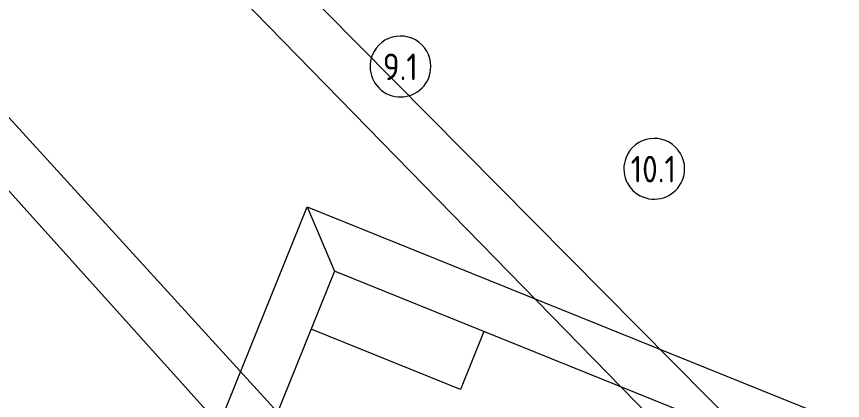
# Model space of a CAD drawing. Header units: millimetres. Extents: x -584918 to 2941280, y 3000189 to 4229862.
# Drawn here: x -441919 to -431052, y 3877128 to 3882179 of the extents above; entities that cross this region are included whole.
import ezdxf

# ---------------------------------------------------------------- set-up
doc = ezdxf.new("R2010")
doc.units = ezdxf.units.MM
for name, color, linetype, lineweight in [('Ограждение', 7, 'Continuous', 0), ('Оси', 7, 'Continuous', 0), ('Перекрытие', 7, 'Continuous', 0), ('экспертиза ДУ', 1, 'Continuous', 0)]:
    doc.layers.add(name, color=color, linetype=linetype, lineweight=lineweight)
doc.styles.add('GOST Common', font='', dxfattribs={"width": 0.9, "height": 700})
doc.styles.get('GOST Common').set_extended_font_data('GOST Common')

# ---------------------------------------------------------------- blocks, each defined once
blk = doc.blocks.new('Ограждение - Ограждение-7956331-АР Этаж 02')
at = {"layer": 'Ограждение'}
for p, q in [((6001, 31542), (7440, 35113)), ((7440, 35113), (29781, 26110)), ((7440, 35113), (7800, 34267)), ((7800, 34267), (6604, 31299)), ((29131, 25671), (7800, 34267))]:
    blk.add_line(p, q, dxfattribs=at)
blk = doc.blocks.new('Ось сетки - Круг_Ø8 мм-6577-АР Этаж 02')
at = {"layer": 'Оси'}
for start, end in [(360, 180), (180, 360)]:
    blk.add_arc((0, 0), 4, start, end, dxfattribs=at)

msp = doc.modelspace()

# ---------------------------------------------------------------- linework, layer by layer
at = {"layer": 'Перекрытие'}
for p, q in [((-436077.456, 3877274.124), (-438043.796, 3878066.53)), ((-435770.959, 3878034.69), (-436077.456, 3877274.124))]:
    msp.add_line(p, q, dxfattribs=at)
at = {"layer": 'экспертиза ДУ'}
for points in [[(-506250.006, 3951282.029), (-431615.853, 3868322.776)], [(-430597.119, 3868322.776), (-506250.006, 3951282.029)], [(-423173.974, 3866263.258), (-506250.006, 3951282.029)], [(-506250.006, 3951282.029), (-422266.477, 3866511.558)]]:
    msp.add_lwpolyline(points, dxfattribs=at)

# ---------------------------------------------------------------- block references
at = {"layer": 'Ограждение'}
msp.add_blockref('Ограждение - Ограждение-7956331-АР Этаж 02', (-445536.981, 3844560.265), dxfattribs=at)
at = {"layer": 'Оси', "xscale": 99.99999999999994, "yscale": 99.99999999999994, "zscale": 99.99999999999994, "rotation": 338.0513009164571}
for p in [(-436867.227, 3881521.244), (-433528.159, 3880175.649)]:
    msp.add_blockref('Ось сетки - Круг_Ø8 мм-6577-АР Этаж 02', p, dxfattribs=at)

# ---------------------------------------------------------------- texts
at = {"layer": 'Оси', "char_height": 350, "attachment_point": 1, "style": 'GOST Common'}
for s, insert, width in [('9.1', (-437099.687, 3881691.633), 577.215), ('10.1', (-433838.019, 3880346.038), 764.80987)]:
    msp.add_mtext(s, dxfattribs=dict(at, insert=insert, width=width))

doc.saveas('drawing.dxf')
